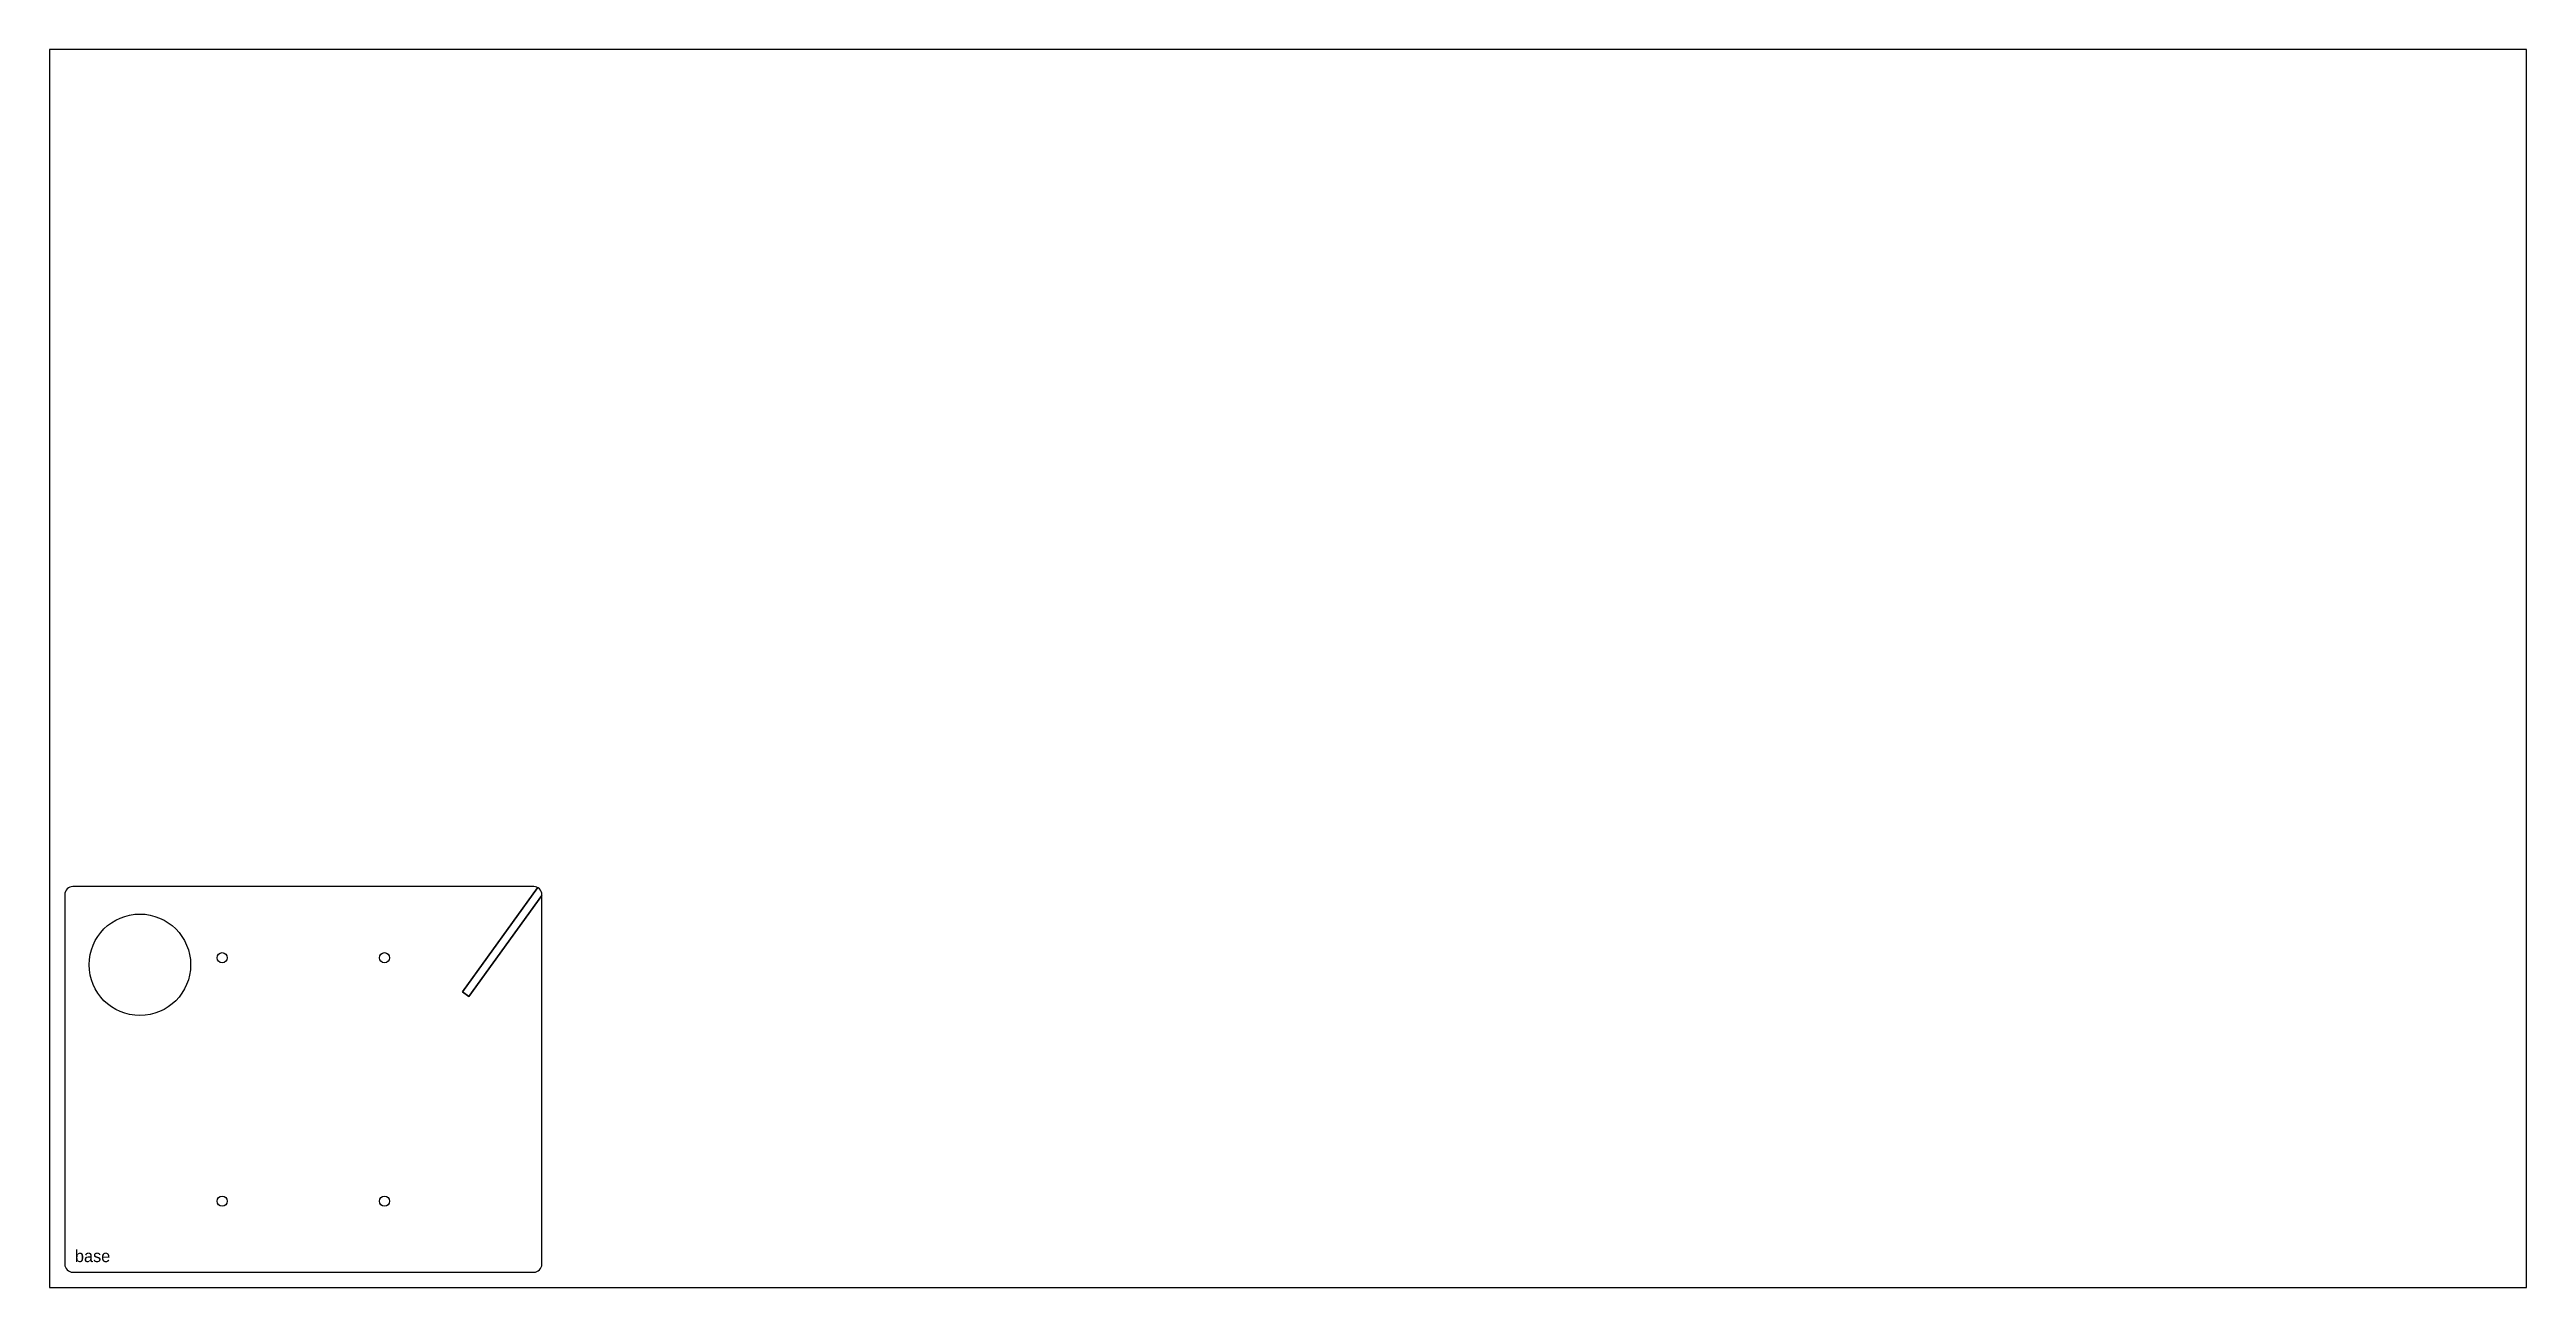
# Model space of a CAD drawing. Header units: millimetres. Extents: x 0 to 2440, y 0 to 1220.
import ezdxf

# ---------------------------------------------------------------- set-up
doc = ezdxf.new("R2010")
doc.units = ezdxf.units.MM
for name, color, linetype in [('CUT_INSIDE', 5, 'Continuous'), ('CUT_OUTSIDE', 1, 'Continuous'), ('POCKET_4MM', 3, 'Continuous')]:
    doc.layers.add(name, color=color, linetype=linetype)

msp = doc.modelspace()

# ---------------------------------------------------------------- linework, layer by layer
at = {"layer": 'CUT_INSIDE'}
for centre, radius in [((89, 318), 50), ((170, 325), 5), ((330, 325), 5), ((170, 85), 5), ((330, 85), 5)]:
    msp.add_circle(centre, radius, dxfattribs=at)
at = {"layer": 'CUT_OUTSIDE'}
msp.add_lwpolyline([(485, 23), (485, 386.2), (413.2, 286.8), (406.8, 291.4), (480.8, 394), (480.1, 394.4), (478.6, 394.8), (477, 395), (23, 395), (21.4, 394.8), (19.9, 394.4), (18.6, 393.7), (17.3, 392.7), (16.3, 391.4), (15.6, 390.1), (15.2, 388.6), (15, 387), (15, 23), (15.2, 21.4), (15.6, 19.9), (16.3, 18.6), (17.3, 17.3), (18.6, 16.3), (19.9, 15.6), (21.4, 15.2), (23, 15), (477, 15), (478.6, 15.2), (480.1, 15.6), (481.4, 16.3), (482.7, 17.3), (483.7, 18.6), (484.4, 19.9), (484.8, 21.4), (485, 23)], close=True, dxfattribs=at)
at = {"layer": 'POCKET_4MM'}
msp.add_lwpolyline([(480.8, 394), (406.8, 291.4), (413.2, 286.8), (485, 386.2), (485, 387), (484.8, 388.6), (484.4, 390.1), (483.7, 391.4), (482.7, 392.7), (481.4, 393.7), (480.8, 394)], close=True, dxfattribs=at)
at = {"layer": 'SHEET_EDGE'}
msp.add_lwpolyline([(0, 0), (2440, 0), (2440, 1220), (0, 1220)], close=True, dxfattribs=at)

# ---------------------------------------------------------------- texts
at = {"layer": 'NOTES'}
msp.add_text('base', height=12, dxfattribs=at).set_placement((25, 25))

doc.saveas('drawing.dxf')
